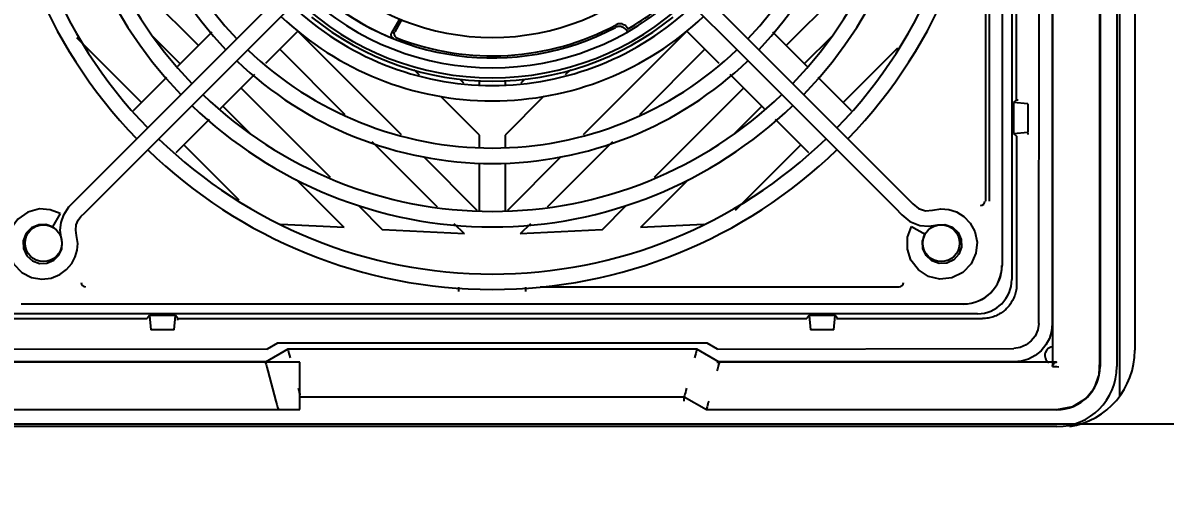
# Model space of a CAD drawing. Header units: inches. Extents: x 0 to 143, y 0 to 92.
# Drawn here: x 81.9 to 87.15, y 44.44 to 46.59 of the extents above; entities that cross this region are included whole.
import ezdxf
from ezdxf.enums import TextEntityAlignment as Align

# ---------------------------------------------------------------- set-up
doc = ezdxf.new("R2010")
doc.units = ezdxf.units.IN
doc.header["$MEASUREMENT"] = 0
doc.layers.add('PSYMS', color=7, linetype='Continuous')
doc.styles.get("Standard").update_dxf_attribs({"font": 'arial.ttf'})
doc.styles.add('WD', font='romans.shx', dxfattribs={"height": 0.185})
doc.dimstyles.get("Standard").update_dxf_attribs({"dimtxt": 0.18, "dimasz": 0.18, "dimexe": 0.18, "dimexo": 0.0625, "dimgap": 0.09, "dimtad": 0, "dimtih": 1, "dimtoh": 1, "dimdec": 4, "dimzin": 0, "dimdsep": 46, "dimtxsty": 'Standard', "dimcen": 0.09, "dimadec": 0, "dimazin": 0, "dimtfac": 1, "dimtdec": 4, "dimtofl": 0, "dimtmove": 0, "dimatfit": 3, "dimfxl": 1, "dimtolj": 1, "dimtzin": 0, "dimarcsym": 0})

# ---------------------------------------------------------------- blocks, each defined once
blk = doc.blocks.new('SEN_FAN_N12_FA44')
at = {"color": 6, "linetype": 'Continuous'}
for p, q in [((5.7302, 5.5143), (5.7302, 0.2623)), ((5.8076, 5.534), (5.8076, 0.2623)), ((5.5116, 5.4702), (5.5116, 0.289)), ((5.5109, 5.3384), (5.5109, 0.4592)), ((5.3248, 5.1221), (5.3248, 0.6624)), ((5.28, 5.0576), (5.28, 0.7269)), ((5.3469, 1.4868), (5.3469, 4.2977)), ((5.7295, 0.6318), (5.7295, 3.7829)), ((5.2228, 1.0221), (5.2228, 2.7379)), ((5.2032, 2.672), (5.2032, 1.0221)), ((1.1775, 2.1464), (1.587, 1.737)), ((4.2878, 1.7368), (4.6975, 2.1464)), ((2.4756, 1.7958), (2.5135, 1.8614)), ((2.5221, 1.8578), (2.489, 1.8005)), ((1.4919, 1.6417), (1.6496, 1.7996)), ((2.0437, 1.8036), (1.8948, 1.6546)), ((2.0437, 1.8036), (2.5192, 1.3281)), ((3.3558, 1.3281), (3.8313, 1.8036)), ((3.5609, 1.8133), (3.5608, 1.8128)), ((3.9802, 1.6546), (3.8313, 1.8036)), ((4.2252, 1.7994), (4.383, 1.6416)), ((1.0264, 1.7742), (1.3255, 1.4751)), ((1.5035, 1.6534), (1.378, 1.779)), ((2.4989, 1.7723), (2.498, 1.772)), ((4.497, 1.779), (4.3713, 1.6533)), ((2.2616, 1.4187), (1.9602, 1.7201)), ((3.9148, 1.7201), (3.6134, 1.4187)), ((4.5478, 1.4734), (4.8009, 1.7265)), ((1.2888, 1.4383), (1.4418, 1.5916)), ((1.8447, 1.6045), (1.6869, 1.4467)), ((2.6021, 1.6015), (2.5779, 1.6258)), ((2.7886, 1.5821), (2.8055, 1.5652)), ((3.0695, 1.5652), (3.0864, 1.5821)), ((3.2971, 1.6258), (3.2729, 1.6016)), ((4.1881, 1.4467), (4.0303, 1.6045)), ((4.4331, 1.5915), (4.5862, 1.4384)), ((1.782, 1.5419), (2.1917, 1.1323)), ((2.8784, 1.5536), (2.8784, 1.5736)), ((2.9966, 1.5736), (2.9966, 1.5537)), ((3.6833, 1.1323), (4.093, 1.5419)), ((2.8784, 1.3252), (2.7001, 1.5035)), ((3.1749, 1.5036), (2.9966, 1.3252)), ((5.3469, 1.4868), (5.3325, 1.4747)), ((5.3325, 1.4747), (5.3325, 1.3334)), ((5.3981, 1.469), (5.3325, 1.4747)), ((1.8242, 1.3327), (1.6985, 1.4584)), ((4.1765, 1.4584), (4.0508, 1.3327)), ((5.3981, 1.469), (5.3981, 1.3391)), ((1.6367, 1.3966), (1.4836, 1.2435)), ((4.3914, 1.2435), (4.2383, 1.3966)), ((2.8784, 1.2662), (2.8784, 1.3252)), ((2.9966, 1.3252), (2.9966, 1.2662)), ((5.3325, 1.3334), (5.3981, 1.3391)), ((5.3325, 1.3334), (5.3469, 1.3213)), ((5.3469, 1.3213), (5.3469, 0.6402)), ((5.3981, 1.3354), (5.3981, 1.3285)), ((1.5187, 1.2819), (1.7718, 1.0288)), ((2.6856, 0.9947), (2.3852, 1.2951)), ((3.4898, 1.2951), (3.1894, 0.9947)), ((4.0556, 0.9811), (4.3546, 1.2802)), ((2.6208, 1.2266), (2.8669, 0.9805)), ((3.0081, 0.9805), (3.2542, 1.2266)), ((2.8784, 0.9796), (2.8784, 1.1954)), ((2.9966, 1.1954), (2.9966, 0.9796)), ((2.2566, 0.9004), (2.0371, 1.1198)), ((3.8379, 1.1198), (3.6184, 0.9004)), ((2.3222, 1.0017), (2.4328, 0.8911)), ((3.4422, 0.8911), (3.5528, 1.0017)), ((2.2566, 0.9004), (1.9661, 0.9156)), ((2.8089, 0.8714), (2.7625, 0.9178)), ((3.1125, 0.9178), (3.0661, 0.8714)), ((3.9089, 0.9156), (3.6184, 0.9004)), ((2.8089, 0.8714), (2.4328, 0.8911)), ((3.4422, 0.8911), (3.0661, 0.8714)), ((5.2792, 0.7269), (5.28, 0.7269)), ((4.8076, 0.6266), (3.1577, 0.6266)), ((5.1029, 0.5497), (0.7721, 0.5497)), ((5.1029, 0.5505), (5.1029, 0.5497)), ((0.6855, 0.4828), (1.3506, 0.4828)), ((5.1674, 0.5049), (0.7076, 0.5049)), ((1.3627, 0.4972), (1.3506, 0.4828)), ((1.3627, 0.4972), (1.3684, 0.4316)), ((1.4808, 0.4972), (1.3627, 0.4972)), ((1.4751, 0.4316), (1.4808, 0.4972)), ((1.4929, 0.4828), (1.4808, 0.4972)), ((1.4929, 0.4828), (4.3821, 0.4828)), ((4.3942, 0.4972), (4.3821, 0.4828)), ((4.3942, 0.4972), (4.3999, 0.4316)), ((4.5123, 0.4972), (4.3942, 0.4972)), ((4.5066, 0.4316), (4.5123, 0.4972)), ((4.5244, 0.4828), (4.5123, 0.4972)), ((4.5241, 0.4787), (4.5244, 0.4828)), ((4.5244, 0.4828), (5.1895, 0.4828)), ((1.4751, 0.4316), (1.3684, 0.4316)), ((4.5066, 0.4316), (4.3999, 0.4316)), ((5.5109, 0.4592), (5.5116, 0.4592)), ((5.4975, 0.3919), (5.4812, 0.3615)), ((1.9973, 0.3417), (1.895, 0.2827)), ((3.8777, 0.3417), (1.9973, 0.3417)), ((3.98, 0.2827), (3.8777, 0.3417)), ((5.4594, 0.3348), (5.4327, 0.313)), ((5.4812, 0.3615), (5.4594, 0.3348)), ((1.8949, 0.2834), (0.5399, 0.2834)), ((2.005, 0.3129), (2.0079, 0.3024)), ((3.8699, 0.3129), (3.8671, 0.3024)), ((5.4662, 0.2827), (3.9799, 0.2827)), ((5.3351, 0.2834), (3.9801, 0.2834)), ((5.3351, 0.2834), (5.3351, 0.2827)), ((5.4327, 0.313), (5.4023, 0.2967)), ((5.5116, 0.2827), (5.4662, 0.2827)), ((5.5116, 0.289), (5.5116, 0.283)), ((5.5116, 0.283), (5.5116, 0.2746)), ((5.5116, 0.2629), (5.5121, 0.2669)), ((5.5116, 0.2629), (5.5152, 0.2627)), ((5.5121, 0.2669), (5.5142, 0.2723)), ((5.5152, 0.2627), (5.5192, 0.2625)), ((5.5192, 0.2625), (5.5247, 0.2623)), ((5.5247, 0.2623), (5.5323, 0.2619)), ((5.5323, 0.2619), (5.5412, 0.2614)), ((2.0557, 0.1238), (3.8193, 0.1238)), ((3.8193, 0.1238), (3.9216, 0.0648)), ((1.9536, 0.0641), (0.343, 0.0641)), ((0.4698, 0.0648), (2.0532, 0.0648)), ((5.532, 0.0641), (3.9214, 0.0641)), ((3.9216, 0.0648), (5.4566, 0.0648)), ((5.532, -0.0133), (0.343, -0.0133))]:
    blk.add_line(p, q, dxfattribs=at)
at = {"color": 7, "linetype": 'Continuous'}
for p, q in [((5.8194, 5.534), (5.8194, 0.1245)), ((5.8903, 5.534), (5.8903, 0.3371)), ((5.4497, 0.4605), (5.4519, 5.316)), ((1.019, 1.0238), (2.5828, 2.5876)), ((3.2926, 2.5873), (4.8388, 1.041)), ((0.9513, 0.9651), (0.9062, 0.9827)), ((0.9513, 0.9651), (0.9158, 0.9037)), ((0.9556, 0.9248), (0.9677, 0.96)), ((4.846, 0.8563), (4.8646, 0.906)), ((4.8568, 0.9294), (4.9022, 0.9109)), ((4.8646, 0.906), (4.926, 0.8706)), ((4.9022, 0.9109), (4.9433, 0.9069)), ((4.9148, 0.8382), (4.926, 0.8706)), ((5.078, 0.8782), (5.0926, 0.8461)), ((4.9165, 0.8037), (4.9148, 0.8382)), ((5.4447, 0.4307), (5.4323, 0.4027)), ((5.4497, 0.4605), (5.4447, 0.4307)), ((1.9503, 0.3699), (1.9027, 0.3424)), ((3.9247, 0.37), (1.9503, 0.37)), ((3.9723, 0.3424), (3.9247, 0.3699)), ((5.4144, 0.3799), (5.3915, 0.362)), ((5.4323, 0.4027), (5.4144, 0.3799)), ((0.5412, 0.3446), (1.9027, 0.3424)), ((3.9723, 0.3424), (5.3338, 0.3446)), ((5.3636, 0.3496), (5.3338, 0.3446)), ((5.3915, 0.362), (5.3636, 0.3496)), ((2.0532, 0.2827), (0.438, 0.2827)), ((1.895, 0.2827), (1.8957, 0.2799)), ((1.8957, 0.2799), (1.898, 0.2715)), ((2.0532, 0.2433), (2.0532, 0.2827)), ((3.9694, 0.2827), (3.9799, 0.2827)), ((1.9056, 0.2433), (1.9429, 0.1041)), ((2.0532, 0.1041), (2.0532, 0.2433)), ((3.8197, 0.1041), (3.8197, 0.1238)), ((1.9429, 0.1041), (1.9469, 0.0884)), ((2.0532, 0.0648), (2.0532, 0.1041))]:
    blk.add_line(p, q, dxfattribs=at)
for points in [[(3.0886, 2.691), (3.1176, 2.662), (4.7885, 0.9911)], [(0.9499, 0.6847), (0.9811, 0.7077), (1.0046, 0.7353), (1.0208, 0.7662), (1.0294, 0.7963), (1.032, 0.8277), (1.0271, 0.8648), (1.023, 0.8884), (1.0256, 0.9128), (1.0343, 0.9345), (1.0464, 0.9509), (1.0646, 0.9692), (2.7156, 2.6202)], [(0.9677, 0.96), (0.9917, 0.9961), (1.019, 1.0238)], [(4.8388, 1.041), (4.8707, 1.0091), (4.8964, 0.9884), (4.9287, 0.9782), (4.9598, 0.9805), (4.9991, 0.9866), (5.0348, 0.9838), (5.0712, 0.9723)], [(0.8023, 0.9716), (0.7564, 0.9394), (0.7247, 0.8943), (0.7097, 0.8392), (0.7145, 0.7842), (0.7375, 0.7338), (0.7752, 0.695), (0.82, 0.672)], [(0.9062, 0.9827), (0.8558, 0.9861), (0.8023, 0.9716)], [(4.7885, 0.9911), (4.8196, 0.96), (4.8568, 0.9294)], [(5.0712, 0.9723), (5.1046, 0.9518), (5.1341, 0.9215), (5.1555, 0.882), (5.1656, 0.8342)], [(0.9158, 0.9037), (0.886, 0.9145), (0.8531, 0.9141), (0.8194, 0.9), (0.7944, 0.8743)], [(0.9609, 0.8322), (0.9559, 0.8571), (0.9521, 0.8886), (0.9556, 0.9248)], [(4.9433, 0.9069), (4.9844, 0.9136), (5.0176, 0.9149), (5.052, 0.9023), (5.078, 0.8782)], [(0.7944, 0.8743), (0.7811, 0.8396), (0.7825, 0.8042), (0.7977, 0.7715)], [(4.9422, 0.6762), (4.896, 0.706), (4.8613, 0.7503), (4.8448, 0.8021), (4.846, 0.8563)], [(5.0926, 0.8461), (5.0938, 0.8108), (5.0817, 0.7781)], [(0.9217, 0.7505), (0.9449, 0.7736), (0.9584, 0.8035), (0.9609, 0.8322)], [(5.0817, 0.7781), (5.0582, 0.7524), (5.0258, 0.7373), (4.9906, 0.7358), (4.9579, 0.7476), (4.9311, 0.7722), (4.9165, 0.8037)], [(5.1656, 0.8342), (5.1602, 0.783), (5.1376, 0.7341), (5.0995, 0.6948), (5.0496, 0.6704)], [(0.7977, 0.7715), (0.8238, 0.7477), (0.8561, 0.7359)], [(0.8561, 0.7359), (0.8897, 0.7368), (0.9217, 0.7505)], [(0.82, 0.672), (0.8671, 0.6639), (0.9101, 0.6689), (0.9499, 0.6847)], [(5.0496, 0.6704), (4.9946, 0.6642), (4.9422, 0.6762)], [(1.898, 0.2715), (1.9016, 0.2591), (1.9056, 0.2433)], [(1.9469, 0.0884), (1.9505, 0.0757), (1.9528, 0.0676), (1.9534, 0.0648)]]:
    blk.add_lwpolyline(points, dxfattribs=at)
at = {"color": 6, "linetype": 'Continuous'}
for points in [[(2.473, 1.7859), (2.473, 1.7876), (2.4733, 1.7893), (2.4736, 1.7909), (2.4741, 1.7926), (2.4748, 1.7942), (2.4756, 1.7958)], [(2.474, 1.7795), (2.4737, 1.7806), (2.4734, 1.7817), (2.4732, 1.7827), (2.4731, 1.7838), (2.473, 1.7849), (2.473, 1.7859)], [(2.4864, 1.7906), (2.4865, 1.7923), (2.4867, 1.794), (2.4871, 1.7957), (2.4877, 1.7973), (2.4883, 1.7989), (2.489, 1.8005)], [(2.4864, 1.7906), (2.4867, 1.7867), (2.4878, 1.7831), (2.4896, 1.7798), (2.492, 1.7769), (2.4951, 1.7744), (2.4989, 1.7723)], [(3.5211, 1.8242), (3.518, 1.8241), (3.515, 1.8237), (3.5119, 1.8231), (3.5088, 1.8222), (3.5058, 1.821), (3.5028, 1.8197)], [(3.5248, 1.8371), (3.5216, 1.8369), (3.5184, 1.8366), (3.5152, 1.8359), (3.5121, 1.835), (3.5091, 1.8338), (3.5062, 1.8324)], [(3.5584, 1.8008), (3.5521, 1.809), (3.546, 1.8153), (3.5402, 1.8194), (3.5343, 1.822), (3.5279, 1.8237), (3.5211, 1.8242)], [(3.5356, 1.8356), (3.5338, 1.836), (3.532, 1.8364), (3.5302, 1.8367), (3.5284, 1.8369), (3.5266, 1.837), (3.5248, 1.8371)], [(3.5356, 1.8356), (3.5404, 1.8338), (3.545, 1.8315), (3.5489, 1.8289), (3.5528, 1.8254), (3.5571, 1.8202), (3.5617, 1.8138)], [(2.4853, 1.7677), (2.4827, 1.769), (2.4804, 1.7706), (2.4783, 1.7724), (2.4766, 1.7746), (2.4752, 1.7769), (2.474, 1.7795)], [(5.3469, 0.6402), (5.3468, 0.6335), (5.3464, 0.6269), (5.3457, 0.6203), (5.3447, 0.6139), (5.3435, 0.6075), (5.3421, 0.6013), (5.3404, 0.5951), (5.3384, 0.5891), (5.3363, 0.5832), (5.3339, 0.5775), (5.3314, 0.5719), (5.3286, 0.5665), (5.3257, 0.5612), (5.3226, 0.556), (5.3193, 0.5511), (5.3159, 0.5463), (5.3123, 0.5417), (5.3086, 0.5372), (5.3048, 0.533), (5.3008, 0.5289), (5.2968, 0.5249), (5.2925, 0.5211), (5.2881, 0.5174), (5.2834, 0.5138), (5.2786, 0.5104), (5.2737, 0.5072), (5.2686, 0.504), (5.2633, 0.5011), (5.2578, 0.4984), (5.2522, 0.4958), (5.2465, 0.4934), (5.2406, 0.4913), (5.2346, 0.4894), (5.2285, 0.4877), (5.2222, 0.4862), (5.2158, 0.485), (5.2094, 0.484), (5.2028, 0.4833), (5.1962, 0.4829), (5.1895, 0.4828)], [(5.4566, 0.0648), (5.5317, 0.0648), (5.6052, 0.0789), (5.6653, 0.1163), (5.7041, 0.1652), (5.7257, 0.2241), (5.7295, 0.2876), (5.7295, 0.3504), (5.7295, 0.4171), (5.7295, 0.4862), (5.7295, 0.5577), (5.7295, 0.6318)], [(2.7832, 0.607), (2.7834, 0.612), (2.7835, 0.6166), (2.7837, 0.6207), (2.7838, 0.6238), (2.7839, 0.6257), (2.7841, 0.6266)], [(3.0914, 0.6207), (3.0913, 0.6238), (3.0912, 0.6258), (3.0912, 0.6266)], [(3.0918, 0.607), (3.0916, 0.612), (3.0914, 0.6207)], [(5.5109, 0.4592), (5.5073, 0.4242), (5.4975, 0.3919)], [(1.9973, 0.3417), (1.9977, 0.3405), (1.9987, 0.3367), (2.0003, 0.3306), (2.0025, 0.3225), (2.005, 0.3129)], [(3.8777, 0.3417), (3.8774, 0.3404), (3.8763, 0.3367), (3.8747, 0.3306), (3.8725, 0.3225), (3.8699, 0.3129)], [(3.9781, 0.2753), (3.9765, 0.2699), (3.9752, 0.2634), (3.9737, 0.2565), (3.9717, 0.2498), (3.9694, 0.2433)], [(3.9799, 0.2827), (3.9799, 0.2818), (3.9794, 0.2794), (3.9781, 0.2753)], [(5.4023, 0.2967), (5.37, 0.2869), (5.3351, 0.2834)], [(5.5245, 0.2827), (5.5198, 0.2827), (5.5143, 0.2827), (5.5116, 0.2827)], [(5.5116, 0.2746), (5.5116, 0.2665), (5.5116, 0.2629)], [(5.5142, 0.2723), (5.5176, 0.2768), (5.5221, 0.2801), (5.527, 0.2821), (5.5305, 0.2827), (5.5245, 0.2827)], [(5.532, 0.0641), (5.5515, 0.065), (5.5707, 0.0679), (5.5895, 0.0726), (5.6078, 0.0792), (5.6254, 0.0875), (5.6421, 0.0975), (5.6577, 0.1091), (5.6721, 0.1221), (5.6852, 0.1366), (5.6968, 0.1522), (5.7068, 0.1689), (5.7151, 0.1864), (5.7217, 0.2048), (5.7264, 0.2236), (5.7292, 0.2428), (5.7302, 0.2623)], [(2.0452, 0.1632), (2.0481, 0.1527), (2.0505, 0.1431), (2.0527, 0.135), (2.0532, 0.1332)], [(3.8298, 0.1632), (3.8271, 0.1527), (3.8245, 0.1431), (3.8223, 0.135), (3.8206, 0.1289)], [(3.8206, 0.1289), (3.8196, 0.1251), (3.8193, 0.1238)], [(3.9321, 0.1041), (3.9298, 0.0976), (3.9278, 0.0908), (3.9263, 0.0839), (3.925, 0.0775), (3.9234, 0.0721), (3.9222, 0.068), (3.9216, 0.0656), (3.9216, 0.0648)]]:
    blk.add_lwpolyline(points, dxfattribs=at)
for centre in [(0.8745, 0.8292), (5.0005, 0.8292)]:
    blk.add_circle(centre, 0.0846, dxfattribs=at)
at = {"color": 7, "linetype": 'Continuous'}
for centre, radius, start, end in [((2.9375, 2.8922), 2.2756, 135.8958, 224.1042), ((2.9375, 2.8922), 2.2756, 315.8959, 44.1041), ((2.9375, 2.8922), 2.2047, 135.9246, 224.0754), ((2.9375, 2.8922), 2.2047, 315.9247, 44.0753), ((2.9375, 2.8922), 1.9882, 136.0253, 223.9747), ((2.9375, 2.8922), 1.9882, 316.0254, 43.9746), ((2.9375, 2.8922), 1.9173, 136.0632, 223.9368), ((2.9375, 2.8922), 1.9173, 316.0633, 43.9367), ((2.9375, 2.8922), 1.6969, 136.2043, 223.7958), ((2.9375, 2.8922), 1.6969, 316.2042, 43.7957), ((2.9375, 2.8922), 1.626, 136.2568, 223.7433), ((2.9375, 2.8922), 1.626, 316.2567, 43.7432), ((2.9375, 2.8922), 1.1181, 226.8229, 269.9998), ((2.9375, 2.8922), 1.1181, 270, 313.1768), ((2.9375, 2.8922), 1.3386, 226.518, 269.9995), ((2.9375, 2.8922), 1.3386, 269.9998, 313.4813), ((2.9375, 2.8922), 1.4095, 226.4417, 269.9995), ((2.9375, 2.8922), 1.4094, 269.9998, 313.5576), ((2.9375, 2.8922), 1.626, 226.2566, 269.9998), ((2.9375, 2.8922), 1.626, 270.0001, 313.7434), ((2.9375, 2.8922), 1.6969, 226.2041, 269.9998), ((2.9375, 2.8922), 1.6969, 270.0001, 313.7959), ((2.9375, 2.8922), 1.9173, 226.0632, 270), ((2.9375, 2.8922), 1.9173, 270, 313.9368), ((2.9375, 2.8922), 1.9882, 226.0253, 270), ((2.9375, 2.8922), 1.9882, 270, 313.9747), ((2.9375, 2.8922), 2.2047, 225.9246, 270), ((2.9375, 2.8922), 2.2047, 270, 314.0754), ((2.9375, 2.8922), 2.2756, 225.8958, 270), ((2.9375, 2.8922), 2.2756, 270, 314.1042), ((5.5359, 0.3371), 0.3543, 278.9581, 0)]:
    blk.add_arc(centre, radius, start, end, dxfattribs=at)
at = {"color": 6, "linetype": 'Continuous'}
for centre, radius, start, end in [((2.9375, 2.8922), 1.2124, 226.6727, 297.791), ((2.9375, 2.8922), 1.3035, 226.5362, 313.4638), ((2.9375, 2.8922), 1.2571, 226.6153, 313.3847), ((2.9375, 2.8922), 1.2461, 300.0602, 313.3705), ((2.9375, 2.8922), 1.212, 232.4762, 248.0937), ((2.9375, 2.8922), 1.3186, 230.9736, 309.0264), ((2.9375, 2.8922), 1.2028, 248.6115, 298.2178), ((5.1816, 1.0221), 0.0197, 270, 0), ((5.1029, 0.7269), 0.1768, 270, 0), ((5.1029, 0.7269), 0.1772, 270, 0), ((1.0674, 0.6481), 0.0197, 180, 270), ((4.8076, 0.6481), 0.0197, 270, 0), ((5.5162, 0.3135), 0.0394, 90, 236.5092), ((5.532, 0.2623), 0.2756, 270, 0)]:
    blk.add_arc(centre, radius, start, end, dxfattribs=at)
for centre, major_axis, ratio, start_param, end_param in [((5.4434, 1.4692), (0.0984, -0.0174), 0.025788, 2.71568, 2.944785), ((5.1672, 0.6625), (0.1114, -0.1114), 0.999315, 5.49813, 7.068241), ((1.4754, 0.3863), (0.0174, 0.0984), 0.025788, -0.425912, -0.196808)]:
    blk.add_ellipse(centre, major_axis=major_axis, ratio=ratio, start_param=start_param, end_param=end_param, dxfattribs=at)
at = {"style": 'WD', "width": 0.7}
for tag, p in [('INST', (2.875, 6.7321)), ('LOC', (2.875, 6.5625)), ('DESC1', (2.875, 6.4062)), ('DESC2', (2.875, 6.25)), ('DESC3', (2.875, 6.1021)), ('XREF', (2.875, 5.5312))]:
    blk.add_attdef(tag, text='', height=0.125, dxfattribs=at).set_placement(p, align=Align.CENTER)
at = {"style": 'WD'}
blk.add_attdef('TAG1', text='', height=0.125, dxfattribs=at).set_placement((2.875, 5.9375), align=Align.CENTER)
at = {"style": 'WD', "flags": 9}
blk.add_attdef('FAMILY', (3.0797, 5.9023), '', height=0.01, dxfattribs=at)
for tag, p in [('ASSYCODE', (3.105, 5.8214)), ('MFG', (3.1028, 5.8387)), ('CAT', (3.1047, 5.8582))]:
    blk.add_attdef(tag, text='', height=0.01, dxfattribs=at).set_placement(p, align=Align.CENTER)
blk = doc.blocks.new('*D19')
at = {"color": 0, "lineweight": -2, "transparency": 16777216}
for p, q in [((79.5625, 44.75), (89.93, 44.75)), ((89.75, 44.05), (89.75, 43.1208)), ((89.75, 41.45), (89.75, 42.3792)), ((85.3125, 40.75), (89.93, 40.75))]:
    blk.add_line(p, q, dxfattribs=at)
at = {"color": 0, "transparency": 16777216}
for points in [[(89.6333, 44.05), (89.8667, 44.05), (89.75, 44.75)], [(89.6333, 41.45), (89.8667, 41.45), (89.75, 40.75)]]:
    blk.add_solid(points, dxfattribs=at)
at = {"layer": 'Defpoints', "color": 0, "transparency": 16777216}
for p in [(79.5, 44.75), (89.75, 44.75), (85.25, 40.75)]:
    blk.add_point(p, dxfattribs=at)
at = {"color": 0, "transparency": 16777216, "insert": (89.75, 42.75), "char_height": 0.55, "attachment_point": 5}
blk.add_mtext('\\A1;4.0000', dxfattribs=at)

msp = doc.modelspace()

# ---------------------------------------------------------------- block references
at = {"layer": 'PSYMS'}
msp.add_blockref('SEN_FAN_N12_FA44', (81.125, 44.75), dxfattribs=at)

# ---------------------------------------------------------------- dimensions: what is measured, and where the dimension line sits
at = {"color": 2}
dim = msp.add_linear_dim(base=(89.75, 44.75), p1=(85.25, 40.75), p2=(79.5, 44.75), angle=90, dimstyle='Standard', override={"dimtxt": 0.55, "dimasz": 0.7}, dxfattribs=at)
dim.commit()
dim.dimension.update_dxf_attribs({"geometry": '*D19', "text_midpoint": (89.75, 42.75)})

doc.saveas('drawing.dxf')
